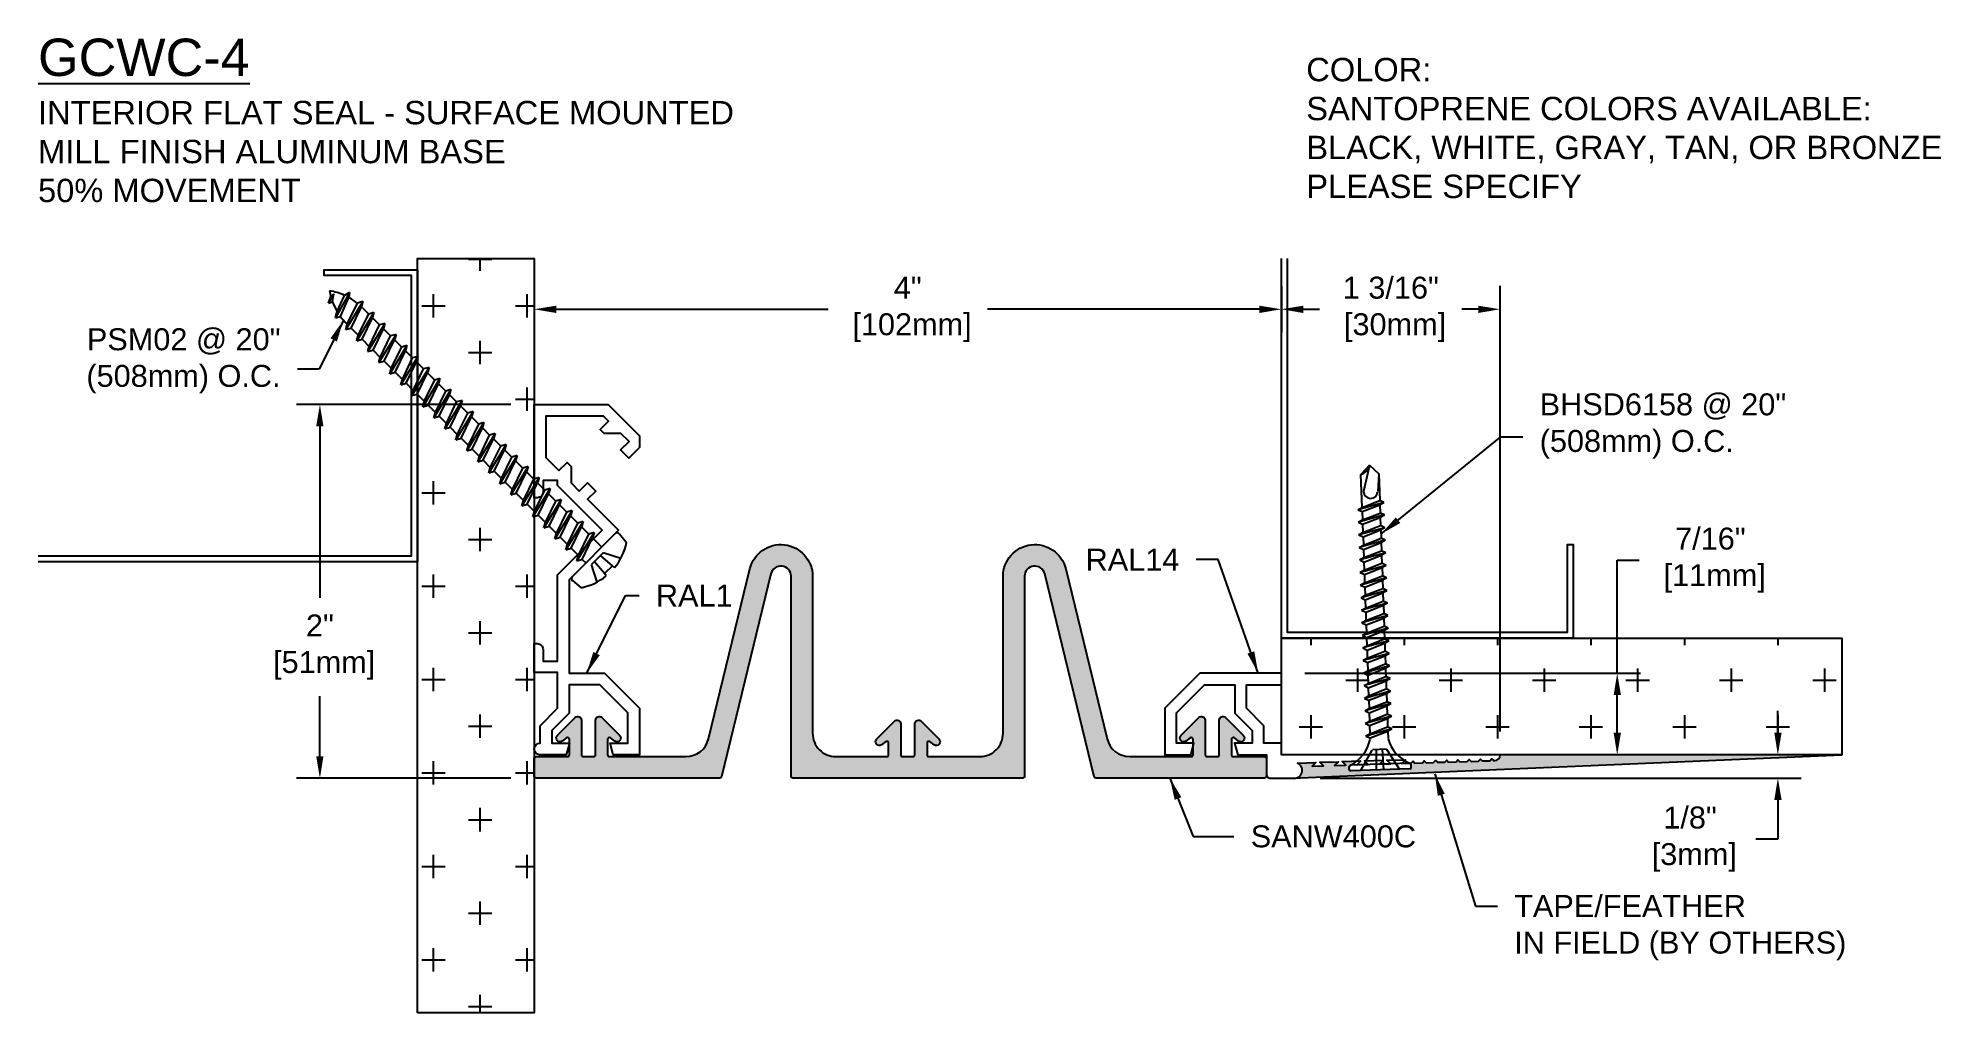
# Model space of a CAD drawing. Header units: inches. Extents: x 1.4 to 11.6, y 0.7 to 5.9.
import ezdxf

# ---------------------------------------------------------------- set-up
doc = ezdxf.new("R2010")
doc.units = ezdxf.units.IN
doc.header["$MEASUREMENT"] = 0
doc.linetypes.add('HIDDEN2', pattern=[0.1875, 0.125, -0.0625])
for name, color, linetype in [('Anchors', 4, 'Continuous'), ('Conditions', 1, 'Continuous'), ('Dimensions', 3, 'Continuous'), ('Fillers', 2, 'Continuous'), ('Metals', 7, 'Continuous'), ('Text', 2, 'Continuous')]:
    doc.layers.add(name, color=color, linetype=linetype)
doc.styles.add('Arial', font='arial.ttf')
doc.dimstyles.new('Arial', dxfattribs={"dimtxt": 0.1175, "dimasz": 0.1175, "dimexe": 0.125, "dimexo": 0.125, "dimgap": 0.09, "dimtad": 0, "dimtih": 1, "dimtoh": 1, "dimdec": 4, "dimzin": 0, "dimdsep": 46, "dimlunit": 4, "dimtxsty": 'Arial', "dimcen": 0.09, "dimadec": 0, "dimazin": 0, "dimtfac": 1, "dimtdec": 4, "dimtofl": 0, "dimtmove": 0, "dimatfit": 3, "dimfxl": 0, "dimfrac": 2, "dimtolj": 1, "dimtzin": 0, "dimarcsym": 0})

# ---------------------------------------------------------------- blocks, each defined once
blk = doc.blocks.new('*D0')
at = {"layer": 'Defpoints', "color": 0}
for p in [(4.101, 4.754), (8.101, 4.728), (4.101, 4.482)]:
    blk.add_point(p, dxfattribs=at)
at = {"layer": 'Dimensions', "color": 0, "lineweight": -2}
for p, q in [((4.101, 4.629), (4.101, 4.357)), ((8.101, 4.603), (8.101, 4.357)), ((4.219, 4.482), (5.675, 4.482)), ((7.984, 4.482), (6.528, 4.482))]:
    blk.add_line(p, q, dxfattribs=at)
at = {"layer": 'Dimensions', "color": 0}
for points in [[(4.219, 4.501), (4.219, 4.462), (4.101, 4.482)], [(7.984, 4.501), (7.984, 4.462), (8.101, 4.482)]]:
    blk.add_solid(points, dxfattribs=at)
at = {"layer": 'Dimensions', "color": 0, "insert": (6.101, 4.482), "char_height": 0.1175, "attachment_point": 5, "style": 'Arial'}
blk.add_mtext('\\A1;4"\\P [102mm]', dxfattribs=at)
blk = doc.blocks.new('RAL14')
blk.add_lwpolyline([(0.425, -0.033), (0.405, -0.054), (0.465, -0.052), (0.445, -0.033), (0.545, -0.029), (0.525, -0.05), (0.585, -0.048), (0.565, -0.029), (0.665, -0.026), (0.645, -0.046), (0.695, -0.045), (0.705, -0.034), (0.715, -0.044), (0.755, -0.043), (0.765, -0.033), (0.775, -0.042), (0.815, -0.041), (0.825, -0.031), (0.835, -0.04), (0.875, -0.039), (0.885, -0.029), (0.895, -0.039), (0.935, -0.037), (0.945, -0.027), (0.955, -0.037), (0.995, -0.035), (1.005, -0.025), (1.015, -0.035), (1.055, -0.034), (1.065, -0.023), (1.075, -0.033), (1.115, -0.032), (1.125, -0.021), (1.135, -0.031), (1.142, -0.031, 0.405134), (1.171, -0.001), (1.171, 0), (0, 0), (0, 0.062), (-0.094, 0.062), (-0.094, 0.156), (-0.187, 0.249), (-0.187, 0.375), (0, 0.375), (0, 0.437), (-0.437, 0.437), (-0.624, 0.25), (-0.624, 0), (-0.485, 0), (-0.469, 0.062), (-0.562, 0.062), (-0.562, 0.224), (-0.412, 0.375), (-0.249, 0.375), (-0.249, 0.223), (-0.156, 0.13), (-0.156, 0.062), (-0.251, 0.062), (-0.234, 0), (-0.08, 0), (-0.08, -0.105, 0.414214), (-0.06, -0.125), (0.06, -0.125, 0.898994), (0.086, -0.044), (0.185, -0.041), (0.165, -0.061), (0.225, -0.059), (0.205, -0.04), (0.305, -0.037), (0.285, -0.058), (0.345, -0.056), (0.325, -0.036)], format="xyb", close=True)
blk = doc.blocks.new('*D2')
at = {"layer": 'Defpoints', "color": 0}
for p in [(8.101, 4.482), (8.101, 4.482), (9.272, 2.097)]:
    blk.add_point(p, dxfattribs=at)
at = {"layer": 'Dimensions', "color": 0, "lineweight": -2}
for p, q in [((9.272, 2.222), (9.272, 4.607)), ((8.219, 4.482), (8.306, 4.482)), ((9.155, 4.482), (9.068, 4.482))]:
    blk.add_line(p, q, dxfattribs=at)
at = {"layer": 'Dimensions', "color": 0}
for points in [[(8.219, 4.501), (8.219, 4.462), (8.101, 4.482)], [(9.155, 4.501), (9.155, 4.462), (9.272, 4.482)]]:
    blk.add_solid(points, dxfattribs=at)
at = {"layer": 'Dimensions', "color": 0, "insert": (8.687, 4.482), "char_height": 0.1175, "attachment_point": 5, "style": 'Arial'}
blk.add_mtext('\\A1;1 3/16"\\P [30mm]', dxfattribs=at)
blk = doc.blocks.new('*D3')
at = {"layer": 'Defpoints', "color": 0}
for p in [(11.101, 2.097), (8.183, 1.973), (10.759, 1.973)]:
    blk.add_point(p, dxfattribs=at)
at = {"layer": 'Dimensions', "color": 0, "lineweight": -2}
for p, q in [((10.759, 2.215), (10.759, 2.332)), ((10.976, 2.097), (10.634, 2.097)), ((8.308, 1.973), (10.884, 1.973)), ((10.759, 1.856), (10.759, 1.646)), ((10.759, 1.646), (10.642, 1.646))]:
    blk.add_line(p, q, dxfattribs=at)
at = {"layer": 'Dimensions', "color": 0}
for points in [[(10.74, 2.215), (10.779, 2.215), (10.759, 2.097)], [(10.74, 1.856), (10.779, 1.856), (10.759, 1.973)]]:
    blk.add_solid(points, dxfattribs=at)
at = {"layer": 'Dimensions', "color": 0, "insert": (10.289, 1.646), "char_height": 0.1175, "attachment_point": 5, "style": 'Arial'}
blk.add_mtext('\\A1;1/8"\\P [3mm]', dxfattribs=at)
blk = doc.blocks.new('*D4')
at = {"layer": 'Defpoints', "color": 0}
for p in [(8.101, 2.534), (9.899, 2.097), (11.101, 2.097)]:
    blk.add_point(p, dxfattribs=at)
at = {"layer": 'Dimensions', "color": 0, "lineweight": -2}
for p, q in [((9.899, 2.534), (9.899, 3.139)), ((9.899, 3.139), (10.017, 3.139)), ((8.226, 2.534), (10.024, 2.534)), ((9.899, 2.215), (9.899, 2.417)), ((10.976, 2.097), (9.774, 2.097))]:
    blk.add_line(p, q, dxfattribs=at)
at = {"layer": 'Dimensions', "color": 0}
for points in [[(9.88, 2.417), (9.919, 2.417), (9.899, 2.534)], [(9.88, 2.215), (9.919, 2.215), (9.899, 2.097)]]:
    blk.add_solid(points, dxfattribs=at)
at = {"layer": 'Dimensions', "color": 0, "insert": (10.398, 3.139), "char_height": 0.1175, "attachment_point": 5, "style": 'Arial'}
blk.add_mtext('\\A1;7/16"\\P [11mm]', dxfattribs=at)
blk = doc.blocks.new('ral1')
blk.add_lwpolyline([(0, 0, -0.958439), (0.003, 0.062), (0.003, 0.156), (0.096, 0.249), (0.096, 0.44), (-0.028, 0.44), (-0.028, 0.595), (-0.012, 0.595, -0.414214), (0.019, 0.564), (0.019, 0.502), (0.096, 0.502), (0.096, 0.963), (0.335, 1.202), (0.096, 1.442), (0.096, 1.469), (0.019, 1.469), (0.019, 1.407, -0.414214), (-0.012, 1.376), (-0.028, 1.376), (-0.028, 1.875), (0.368, 1.875), (0.535, 1.708), (0.535, 1.645), (0.478, 1.588), (0.434, 1.632), (0.479, 1.677), (0.435, 1.72), (0.346, 1.72), (0.325, 1.742), (0.369, 1.786), (0.342, 1.813), (0.034, 1.813), (0.034, 1.591), (0.104, 1.521), (0.148, 1.565), (0.17, 1.543), (0.17, 1.455), (0.213, 1.411), (0.257, 1.455), (0.301, 1.411), (0.257, 1.368), (0.423, 1.202), (0.158, 0.937), (0.158, 0.437), (0.348, 0.437), (0.535, 0.25), (0.535, 0), (0.394, 0), (0.378, 0.062), (0.473, 0.062), (0.473, 0.224), (0.322, 0.375), (0.158, 0.375), (0.158, 0.223), (0.065, 0.13), (0.065, 0.062), (0.16, 0.062), (0.143, 0), (0, 0)], format="xyb", close=True)
blk = doc.blocks.new('*D6')
at = {"layer": 'Defpoints', "color": 0}
for p in [(2.954, 3.972), (4.101, 3.972), (4.101, 1.972)]:
    blk.add_point(p, dxfattribs=at)
at = {"layer": 'Dimensions', "color": 0, "lineweight": -2}
for p, q in [((3.976, 3.972), (2.829, 3.972)), ((2.954, 3.855), (2.954, 2.938)), ((2.954, 2.09), (2.954, 2.411)), ((3.976, 1.972), (2.829, 1.972))]:
    blk.add_line(p, q, dxfattribs=at)
at = {"layer": 'Dimensions', "color": 0}
for points in [[(2.934, 3.855), (2.973, 3.855), (2.954, 3.972)], [(2.934, 2.09), (2.973, 2.09), (2.954, 1.972)]]:
    blk.add_solid(points, dxfattribs=at)
at = {"layer": 'Dimensions', "color": 0, "insert": (2.954, 2.674), "char_height": 0.1175, "attachment_point": 5, "style": 'Arial'}
blk.add_mtext('\\A1;2"\\P [51mm]', dxfattribs=at)
blk = doc.blocks.new('PSMO2')
for p, q in [((-0.089, 0.116), (-0.044, 0.028)), ((-0.032, 0.127), (-0.03, 0.111)), ((-0.03, 0.111), (-0.023, 0.028)), ((-0.03, 0.111), (0.03, 0.111)), ((0.03, 0.111), (0.023, 0.028)), ((0.032, 0.127), (0.03, 0.111)), ((0.089, 0.116), (0.044, 0.028)), ((-0.177, 0.017), (-0.172, 0.077)), ((-0.162, 0), (0.162, 0)), ((-0.06, -0.069), (-0.06, 0)), ((-0.044, 0.028), (0.044, 0.028)), ((0.06, -0.027), (0.06, 0)), ((0.177, 0.017), (0.172, 0.077)), ((-0.086, -0.083), (0.086, -0.042)), ((-0.086, -0.083), (-0.06, -0.069)), ((-0.086, -0.083), (-0.06, -0.098)), ((0.06, -0.027), (-0.06, -0.069)), ((0.06, -0.056), (-0.06, -0.098)), ((-0.06, -0.152), (-0.06, -0.098)), ((0.086, -0.042), (0.06, -0.027)), ((0.086, -0.042), (0.06, -0.056)), ((0.06, -0.111), (0.06, -0.056)), ((-0.086, -0.167), (0.086, -0.125)), ((-0.086, -0.167), (-0.06, -0.152)), ((-0.086, -0.167), (-0.06, -0.181)), ((0.06, -0.111), (-0.06, -0.152)), ((0.06, -0.139), (-0.06, -0.181)), ((-0.06, -0.236), (-0.06, -0.181)), ((0.06, -0.194), (-0.06, -0.236)), ((0.086, -0.125), (0.06, -0.111)), ((0.086, -0.125), (0.06, -0.139)), ((0.06, -0.194), (0.06, -0.139)), ((0.086, -0.208), (0.06, -0.194)), ((-0.086, -0.25), (0.086, -0.208)), ((-0.086, -0.25), (-0.06, -0.236)), ((-0.086, -0.25), (-0.06, -0.264)), ((-0.086, -0.333), (0.086, -0.292)), ((0.06, -0.223), (-0.06, -0.264)), ((-0.06, -0.319), (-0.06, -0.264)), ((0.06, -0.277), (-0.06, -0.319)), ((0.086, -0.208), (0.06, -0.223)), ((0.06, -0.277), (0.06, -0.223)), ((0.086, -0.292), (0.06, -0.277)), ((0.086, -0.292), (0.06, -0.306)), ((-0.086, -0.333), (-0.06, -0.319)), ((-0.086, -0.333), (-0.06, -0.348)), ((-0.086, -0.417), (0.086, -0.375)), ((-0.086, -0.417), (-0.06, -0.402)), ((0.06, -0.306), (-0.06, -0.348)), ((-0.06, -0.402), (-0.06, -0.348)), ((0.06, -0.361), (-0.06, -0.402)), ((0.06, -0.389), (-0.06, -0.431)), ((0.06, -0.361), (0.06, -0.306)), ((0.086, -0.375), (0.06, -0.361)), ((0.086, -0.375), (0.06, -0.389)), ((0.06, -0.444), (0.06, -0.389)), ((-0.086, -0.417), (-0.06, -0.431)), ((-0.086, -0.5), (0.086, -0.458)), ((-0.086, -0.5), (-0.06, -0.486)), ((-0.086, -0.5), (-0.06, -0.514)), ((-0.06, -0.486), (-0.06, -0.431)), ((0.06, -0.444), (-0.06, -0.486)), ((0.06, -0.473), (-0.06, -0.514)), ((0.086, -0.458), (0.06, -0.444)), ((0.086, -0.458), (0.06, -0.473)), ((0.06, -0.527), (0.06, -0.473)), ((-0.086, -0.583), (0.086, -0.542)), ((-0.086, -0.583), (-0.06, -0.569)), ((-0.086, -0.583), (-0.06, -0.598)), ((-0.06, -0.569), (-0.06, -0.514)), ((0.06, -0.527), (-0.06, -0.569)), ((0.06, -0.556), (-0.06, -0.598)), ((-0.06, -0.652), (-0.06, -0.598)), ((0.06, -0.611), (-0.06, -0.652)), ((0.086, -0.542), (0.06, -0.527)), ((0.086, -0.542), (0.06, -0.556)), ((0.06, -0.611), (0.06, -0.556)), ((0.086, -0.625), (0.06, -0.611)), ((-0.086, -0.667), (0.086, -0.625)), ((-0.086, -0.667), (-0.06, -0.652)), ((-0.086, -0.667), (-0.06, -0.681)), ((-0.086, -0.75), (0.086, -0.708)), ((0.06, -0.639), (-0.06, -0.681)), ((-0.06, -0.736), (-0.06, -0.681)), ((0.06, -0.694), (-0.06, -0.736)), ((0.086, -0.625), (0.06, -0.639)), ((0.06, -0.694), (0.06, -0.639)), ((0.086, -0.708), (0.06, -0.694)), ((0.086, -0.708), (0.06, -0.723)), ((-0.086, -0.75), (-0.06, -0.736)), ((-0.086, -0.75), (-0.06, -0.764)), ((-0.086, -0.833), (0.086, -0.792)), ((0.06, -0.723), (-0.06, -0.764)), ((-0.06, -0.819), (-0.06, -0.764)), ((0.06, -0.777), (-0.06, -0.819)), ((0.06, -0.806), (-0.06, -0.848)), ((0.06, -0.777), (0.06, -0.723)), ((0.086, -0.792), (0.06, -0.777)), ((0.086, -0.792), (0.06, -0.806)), ((0.06, -0.861), (0.06, -0.806)), ((-0.086, -0.833), (-0.06, -0.819)), ((-0.086, -0.833), (-0.06, -0.848)), ((-0.086, -0.917), (0.086, -0.875)), ((-0.086, -0.917), (-0.06, -0.902)), ((-0.086, -0.917), (-0.06, -0.931)), ((-0.06, -0.902), (-0.06, -0.848)), ((0.06, -0.861), (-0.06, -0.902)), ((0.06, -0.889), (-0.06, -0.931)), ((0.086, -0.875), (0.06, -0.861)), ((0.086, -0.875), (0.06, -0.889)), ((0.06, -0.944), (0.06, -0.889)), ((-0.086, -1), (0.086, -0.958)), ((-0.086, -1), (-0.06, -0.986)), ((-0.086, -1), (-0.06, -1.014)), ((-0.06, -0.986), (-0.06, -0.931)), ((0.06, -0.944), (-0.06, -0.986)), ((0.06, -0.973), (-0.06, -1.014)), ((-0.06, -1.069), (-0.06, -1.014)), ((0.086, -0.958), (0.06, -0.944)), ((0.086, -0.958), (0.06, -0.973)), ((0.06, -1.027), (0.06, -0.973)), ((-0.086, -1.083), (0.086, -1.042)), ((-0.086, -1.083), (-0.06, -1.069)), ((-0.086, -1.083), (-0.06, -1.098)), ((0.06, -1.027), (-0.06, -1.069)), ((0.06, -1.056), (-0.06, -1.098)), ((-0.06, -1.152), (-0.06, -1.098)), ((0.06, -1.111), (-0.06, -1.152)), ((0.086, -1.042), (0.06, -1.027)), ((0.086, -1.042), (0.06, -1.056)), ((0.06, -1.111), (0.06, -1.056)), ((0.086, -1.125), (0.06, -1.111)), ((-0.086, -1.167), (0.086, -1.125)), ((-0.086, -1.167), (-0.06, -1.152)), ((-0.086, -1.167), (-0.06, -1.181)), ((-0.086, -1.25), (0.086, -1.208)), ((0.06, -1.139), (-0.06, -1.181)), ((-0.06, -1.236), (-0.06, -1.181)), ((0.06, -1.194), (-0.06, -1.236)), ((0.086, -1.125), (0.06, -1.139)), ((0.06, -1.194), (0.06, -1.139)), ((0.086, -1.208), (0.06, -1.194)), ((0.086, -1.208), (0.06, -1.223)), ((-0.086, -1.25), (-0.06, -1.236)), ((-0.086, -1.25), (-0.06, -1.264)), ((-0.086, -1.333), (0.086, -1.292)), ((-0.086, -1.333), (-0.06, -1.319)), ((0.06, -1.223), (-0.06, -1.264)), ((-0.06, -1.319), (-0.06, -1.264)), ((0.06, -1.277), (-0.06, -1.319)), ((0.06, -1.306), (-0.06, -1.348)), ((0.06, -1.277), (0.06, -1.223)), ((0.086, -1.292), (0.06, -1.277)), ((0.086, -1.292), (0.06, -1.306)), ((0.06, -1.361), (0.06, -1.306)), ((-0.086, -1.333), (-0.06, -1.348)), ((-0.086, -1.417), (0.086, -1.375)), ((-0.086, -1.417), (-0.06, -1.402)), ((-0.086, -1.417), (-0.06, -1.431)), ((-0.06, -1.402), (-0.06, -1.348)), ((0.06, -1.361), (-0.06, -1.402)), ((0.06, -1.389), (-0.06, -1.431)), ((0.086, -1.375), (0.06, -1.361)), ((0.086, -1.375), (0.06, -1.389)), ((0.06, -1.444), (0.06, -1.389)), ((-0.086, -1.5), (0.086, -1.458)), ((-0.086, -1.5), (-0.06, -1.486)), ((-0.086, -1.5), (-0.06, -1.514)), ((-0.06, -1.486), (-0.06, -1.431)), ((0.06, -1.444), (-0.06, -1.486)), ((0.06, -1.473), (-0.06, -1.514)), ((-0.06, -1.569), (-0.06, -1.514)), ((0.06, -1.527), (-0.06, -1.569)), ((0.086, -1.458), (0.06, -1.444)), ((0.086, -1.458), (0.06, -1.473)), ((0.06, -1.527), (0.06, -1.473)), ((0.086, -1.542), (0.06, -1.527)), ((-0.086, -1.583), (0.086, -1.542)), ((-0.086, -1.583), (-0.06, -1.569)), ((-0.086, -1.583), (-0.06, -1.598)), ((-0.086, -1.667), (0.086, -1.625)), ((0.06, -1.556), (-0.06, -1.598)), ((-0.06, -1.652), (-0.06, -1.598)), ((0.06, -1.611), (-0.06, -1.652)), ((0.086, -1.542), (0.06, -1.556)), ((0.06, -1.611), (0.06, -1.556)), ((0.086, -1.625), (0.06, -1.611)), ((0.086, -1.625), (0.06, -1.639)), ((-0.086, -1.667), (-0.06, -1.652)), ((-0.086, -1.667), (-0.06, -1.681)), ((-0.086, -1.75), (0.086, -1.708)), ((0.06, -1.639), (-0.06, -1.681)), ((-0.06, -1.736), (-0.06, -1.681)), ((0.06, -1.694), (-0.06, -1.736)), ((0.06, -1.723), (-0.06, -1.764)), ((0.06, -1.694), (0.06, -1.639)), ((0.086, -1.708), (0.06, -1.694)), ((0.086, -1.708), (0.06, -1.723)), ((0.06, -1.723), (0.06, -1.777)), ((-0.086, -1.75), (-0.06, -1.736)), ((-0.086, -1.75), (-0.06, -1.764)), ((-0.086, -1.833), (0.086, -1.792)), ((-0.086, -1.833), (-0.06, -1.819)), ((-0.086, -1.833), (-0.058, -1.847)), ((-0.06, -1.81), (-0.06, -1.764)), ((0.06, -1.777), (-0.06, -1.819)), ((0.06, -1.806), (-0.058, -1.847)), ((0.086, -1.792), (0.06, -1.777)), ((0.086, -1.792), (0.06, -1.806)), ((0.06, -1.806), (0.06, -1.81)), ((-0.069, -1.917), (0.079, -1.875)), ((-0.069, -1.917), (-0.047, -1.902)), ((-0.069, -1.917), (-0.039, -1.926)), ((0.056, -1.862), (-0.047, -1.902)), ((0.05, -1.892), (-0.039, -1.926)), ((0.079, -1.875), (0.05, -1.892)), ((0.079, -1.875), (0.056, -1.862)), ((0.03, -1.947), (-0.004, -1.972)), ((-0.004, -1.972), (0.051, -1.958)), ((0.017, -1.973), (-0.004, -1.972)), ((0.051, -1.958), (0.017, -1.973)), ((0.051, -1.958), (0.03, -1.947))]:
    blk.add_line(p, q)
for centre, radius, start, end in [((0, -0.185), 0.313, 95.8447, 123.323), ((0, -0.185), 0.313, 56.677, 84.1553), ((-0.162, 0.016), 0.016, 175, 270), ((0.162, 0.016), 0.016, 270, 5), ((0.27, -1.81), 0.33, 180, 181.4809), ((-0.27, -1.81), 0.33, 350.9871, 0), ((0.27, -1.81), 0.33, 186.3809, 196.1333), ((0.27, -1.81), 0.33, 200.6129, 215.118), ((-0.27, -1.81), 0.33, 335.5566, 345.5871), ((-0.27, -1.81), 0.33, 324.882, 330.5326)]:
    blk.add_arc(centre, radius, start, end)
blk = doc.blocks.new('PSM02')
blk.add_blockref('PSMO2', (0, 0))
blk = doc.blocks.new('SANW400C')
blk.add_hatch(color=256).paths.add_polyline_path([(-1.038, 0.167), (-1.038, 0.002, -0.668179), (-1.072, -0.012), (-1.167, 0.083, -0.923247), (-1.141, 0.114), (-1.118, 0.097, 0.611952), (-1.103, 0.106), (-1.103, 0.167, 0.414214), (-1.113, 0.177), (-1.385, 0.177, 0.414214), (-1.51, 0.052), (-1.51, -0.788, -0.887018), (-1.845, -0.828), (-2.067, 0.082, 0.345765), (-2.189, 0.177), (-2.597, 0.177, 0.414214), (-2.607, 0.167), (-2.607, 0.086, 0.611952), (-2.591, 0.077), (-2.569, 0.094, -0.923247), (-2.543, 0.063), (-2.638, -0.032, -0.668179), (-2.672, -0.018), (-2.672, 0.167, 0.414214), (-2.682, 0.177), (-2.737, 0.177, 0.414214), (-2.747, 0.167), (-2.747, -0.018, -0.668179), (-2.781, -0.032), (-2.876, 0.063, -0.923247), (-2.85, 0.094), (-2.828, 0.077, 0.611952), (-2.812, 0.086), (-2.812, 0.167, 0.414214), (-2.822, 0.177), (-2.99, 0.177, -0.414214), (-3, 0.187), (-3, 0.282, -0.414214), (-2.99, 0.292), (-2.008, 0.292, -0.345765), (-1.998, 0.285), (-1.733, -0.801, 0.887018), (-1.625, -0.788), (-1.625, 0.282, -0.414214), (-1.615, 0.292), (-0.385, 0.292, -0.414214), (-0.375, 0.282), (-0.375, -0.788, 0.887018), (-0.267, -0.801), (-0.002, 0.285, -0.345765), (0.008, 0.292), (0.91, 0.292, -0.414214), (0.92, 0.282), (0.92, 0.187, -0.414214), (0.91, 0.177), (0.742, 0.177, 0.414214), (0.732, 0.167), (0.732, 0.086, 0.611952), (0.748, 0.077), (0.77, 0.094, -0.923247), (0.796, 0.063), (0.701, -0.032, -0.668179), (0.667, -0.018), (0.667, 0.167, 0.414214), (0.657, 0.177), (0.602, 0.177, 0.414214), (0.592, 0.167), (0.592, -0.018, -0.668179), (0.558, -0.032), (0.463, 0.063, -0.923247), (0.489, 0.094), (0.511, 0.077, 0.611952), (0.527, 0.086), (0.527, 0.167, 0.414214), (0.517, 0.177), (0.189, 0.177, 0.345765), (0.067, 0.082), (-0.155, -0.828, -0.887018), (-0.49, -0.788), (-0.49, 0.052, 0.414214), (-0.615, 0.177), (-0.887, 0.177, 0.414214), (-0.897, 0.167), (-0.897, 0.106, 0.611952), (-0.882, 0.097), (-0.859, 0.114, -0.923247), (-0.833, 0.083), (-0.928, -0.012, -0.668179), (-0.963, 0.002), (-0.963, 0.167, 0.414214), (-0.973, 0.177), (-1.028, 0.177, 0.414214)])
at = {"linetype": 'Continuous', "flags": 128}
blk.add_lwpolyline([(-2.672, -0.018, 0.668179), (-2.638, -0.032), (-2.543, 0.063, 0.923247), (-2.569, 0.094), (-2.591, 0.077, -0.611952), (-2.607, 0.086), (-2.607, 0.167, -0.414214), (-2.597, 0.177), (-2.189, 0.177, -0.345765), (-2.067, 0.082), (-1.845, -0.828, 0.887018), (-1.51, -0.788), (-1.51, 0.052, -0.414214), (-1.385, 0.177), (-1.113, 0.177, -0.414214), (-1.103, 0.167), (-1.103, 0.106, -0.611952), (-1.118, 0.097), (-1.141, 0.114, 0.923247), (-1.167, 0.083), (-1.072, -0.012, 0.668179), (-1.038, 0.002), (-1.038, 0.167, -0.414214), (-1.028, 0.177), (-0.973, 0.177, -0.414214), (-0.963, 0.167), (-0.963, 0.002, 0.668179), (-0.928, -0.012), (-0.833, 0.083, 0.923247), (-0.859, 0.114), (-0.882, 0.097, -0.611952), (-0.897, 0.106), (-0.897, 0.167, -0.414214), (-0.887, 0.177), (-0.615, 0.177, -0.414214), (-0.49, 0.052), (-0.49, -0.788, 0.887018), (-0.155, -0.828), (0.067, 0.082, -0.345765), (0.189, 0.177), (0.517, 0.177, -0.414214), (0.527, 0.167), (0.527, 0.086, -0.611952), (0.511, 0.077), (0.489, 0.094, 0.923247), (0.463, 0.063), (0.558, -0.032, 0.668179), (0.592, -0.018), (0.592, 0.167, -0.414214), (0.602, 0.177), (0.657, 0.177, -0.414214), (0.667, 0.167), (0.667, -0.018, 0.668179), (0.701, -0.032), (0.796, 0.063, 0.923247), (0.77, 0.094), (0.748, 0.077, -0.611952), (0.732, 0.086), (0.732, 0.167, -0.414214), (0.742, 0.177), (0.91, 0.177, 0.414214), (0.92, 0.187), (0.92, 0.282, 0.414214), (0.91, 0.292), (0.008, 0.292, 0.345765), (-0.002, 0.285), (-0.267, -0.801, -0.887018), (-0.375, -0.788), (-0.375, 0.282, 0.414214), (-0.385, 0.292), (-1.615, 0.292, 0.414214), (-1.625, 0.282), (-1.625, -0.788, -0.887018), (-1.733, -0.801), (-1.998, 0.285, 0.345765), (-2.008, 0.292), (-2.99, 0.292, 0.414214), (-3, 0.282), (-3, 0.187, 0.414214), (-2.99, 0.177), (-2.822, 0.177, -0.414214), (-2.812, 0.167), (-2.812, 0.086, -0.611952), (-2.828, 0.077), (-2.85, 0.094, 0.923247), (-2.876, 0.063), (-2.781, -0.032, 0.668179), (-2.747, -0.018), (-2.747, 0.167, -0.414214), (-2.737, 0.177), (-2.682, 0.177, -0.414214), (-2.672, 0.167)], format="xyb", close=True, dxfattribs=at)
blk = doc.blocks.new('BHSD6158')
for p, q in [((-0.158, 0), (0.158, 0)), ((-0.166, -0.008), (-0.166, -0.023)), ((-0.158, -0.031), (0.158, -0.031)), ((0.166, -0.008), (0.166, -0.023)), ((-0.07, -0.218), (0.07, -0.184)), ((-0.048, -0.206), (-0.048, -0.166)), ((0.048, -0.173), (-0.048, -0.206)), ((0.048, -0.196), (-0.048, -0.23)), ((0.048, -0.173), (0.048, -0.166)), ((0.07, -0.184), (0.048, -0.173)), ((0.07, -0.184), (0.048, -0.196)), ((0.048, -0.24), (0.048, -0.196)), ((-0.07, -0.218), (-0.048, -0.206)), ((-0.07, -0.218), (-0.048, -0.23)), ((-0.07, -0.285), (0.07, -0.252)), ((-0.07, -0.285), (-0.048, -0.274)), ((-0.07, -0.285), (-0.048, -0.297)), ((-0.048, -0.274), (-0.048, -0.23)), ((0.048, -0.24), (-0.048, -0.274)), ((0.048, -0.263), (-0.048, -0.297)), ((-0.048, -0.341), (-0.048, -0.297)), ((0.07, -0.252), (0.048, -0.24)), ((0.07, -0.252), (0.048, -0.263)), ((0.048, -0.307), (0.048, -0.263)), ((-0.07, -0.353), (0.07, -0.319)), ((-0.07, -0.353), (-0.048, -0.341)), ((-0.07, -0.353), (-0.048, -0.364)), ((-0.07, -0.42), (0.07, -0.386)), ((0.048, -0.307), (-0.048, -0.341)), ((0.048, -0.331), (-0.048, -0.364)), ((-0.048, -0.408), (-0.048, -0.364)), ((0.048, -0.375), (-0.048, -0.408)), ((0.048, -0.398), (-0.048, -0.432)), ((0.07, -0.319), (0.048, -0.307)), ((0.07, -0.319), (0.048, -0.331)), ((0.048, -0.375), (0.048, -0.331)), ((0.07, -0.386), (0.048, -0.375)), ((0.07, -0.386), (0.048, -0.398)), ((0.048, -0.442), (0.048, -0.398)), ((-0.07, -0.42), (-0.048, -0.408)), ((-0.07, -0.42), (-0.048, -0.432)), ((-0.07, -0.487), (0.07, -0.454)), ((-0.07, -0.487), (-0.048, -0.476)), ((-0.07, -0.487), (-0.048, -0.499)), ((-0.048, -0.476), (-0.048, -0.432)), ((0.048, -0.442), (-0.048, -0.476)), ((0.048, -0.465), (-0.048, -0.499)), ((-0.048, -0.543), (-0.048, -0.499)), ((0.07, -0.454), (0.048, -0.442)), ((0.07, -0.454), (0.048, -0.465)), ((0.048, -0.509), (0.048, -0.465)), ((-0.07, -0.555), (0.07, -0.521)), ((-0.07, -0.555), (-0.048, -0.543)), ((-0.07, -0.555), (-0.048, -0.566)), ((-0.07, -0.622), (0.07, -0.588)), ((-0.07, -0.622), (-0.048, -0.61)), ((0.048, -0.509), (-0.048, -0.543)), ((0.048, -0.533), (-0.048, -0.566)), ((-0.048, -0.61), (-0.048, -0.566)), ((0.048, -0.577), (-0.048, -0.61)), ((0.048, -0.6), (-0.048, -0.634)), ((0.07, -0.521), (0.048, -0.509)), ((0.07, -0.521), (0.048, -0.533)), ((0.048, -0.577), (0.048, -0.533)), ((0.07, -0.588), (0.048, -0.577)), ((0.07, -0.588), (0.048, -0.6)), ((0.048, -0.644), (0.048, -0.6)), ((-0.07, -0.622), (-0.048, -0.634)), ((-0.07, -0.689), (0.07, -0.656)), ((-0.07, -0.689), (-0.048, -0.678)), ((-0.07, -0.689), (-0.048, -0.701)), ((-0.048, -0.678), (-0.048, -0.634)), ((0.048, -0.644), (-0.048, -0.678)), ((0.048, -0.667), (-0.048, -0.701)), ((-0.048, -0.745), (-0.048, -0.701)), ((0.048, -0.711), (-0.048, -0.745)), ((0.07, -0.656), (0.048, -0.644)), ((0.07, -0.656), (0.048, -0.667)), ((0.048, -0.711), (0.048, -0.667)), ((0.07, -0.723), (0.048, -0.711)), ((-0.07, -0.757), (0.07, -0.723)), ((-0.07, -0.757), (-0.048, -0.745)), ((-0.07, -0.757), (-0.048, -0.768)), ((-0.07, -0.824), (0.07, -0.79)), ((-0.07, -0.824), (-0.048, -0.812)), ((0.048, -0.735), (-0.048, -0.768)), ((-0.048, -0.812), (-0.048, -0.768)), ((0.048, -0.779), (-0.048, -0.812)), ((0.048, -0.802), (-0.048, -0.836)), ((0.07, -0.723), (0.048, -0.735)), ((0.048, -0.779), (0.048, -0.735)), ((0.07, -0.79), (0.048, -0.779)), ((0.07, -0.79), (0.048, -0.802)), ((0.048, -0.846), (0.048, -0.802)), ((-0.07, -0.824), (-0.048, -0.836)), ((-0.07, -0.891), (0.07, -0.858)), ((-0.07, -0.891), (-0.048, -0.88)), ((-0.07, -0.891), (-0.048, -0.903)), ((-0.048, -0.88), (-0.048, -0.836)), ((0.048, -0.846), (-0.048, -0.88)), ((0.048, -0.869), (-0.048, -0.903)), ((-0.048, -0.947), (-0.048, -0.903)), ((0.048, -0.913), (-0.048, -0.947)), ((0.07, -0.858), (0.048, -0.846)), ((0.07, -0.858), (0.048, -0.869)), ((0.048, -0.913), (0.048, -0.869)), ((0.07, -0.925), (0.048, -0.913)), ((-0.07, -0.959), (0.07, -0.925)), ((-0.07, -0.959), (-0.048, -0.947)), ((-0.07, -0.959), (-0.048, -0.97)), ((-0.07, -1.026), (0.07, -0.992)), ((-0.07, -1.026), (-0.048, -1.014)), ((0.048, -0.937), (-0.048, -0.97)), ((-0.048, -1.014), (-0.048, -0.97)), ((0.048, -0.981), (-0.048, -1.014)), ((0.048, -1.004), (-0.048, -1.038)), ((0.07, -0.925), (0.048, -0.937)), ((0.048, -0.981), (0.048, -0.937)), ((0.07, -0.992), (0.048, -0.981)), ((0.07, -0.992), (0.048, -1.004)), ((0.048, -1.048), (0.048, -1.004)), ((-0.07, -1.026), (-0.048, -1.038)), ((-0.07, -1.093), (0.07, -1.06)), ((-0.07, -1.093), (-0.048, -1.082)), ((-0.07, -1.093), (-0.048, -1.105)), ((-0.048, -1.082), (-0.048, -1.038)), ((0.048, -1.048), (-0.048, -1.082)), ((0.048, -1.071), (-0.048, -1.105)), ((-0.048, -1.149), (-0.048, -1.105)), ((0.048, -1.115), (-0.048, -1.149)), ((0.07, -1.06), (0.048, -1.048)), ((0.07, -1.06), (0.048, -1.071)), ((0.048, -1.115), (0.048, -1.071)), ((0.07, -1.127), (0.048, -1.115)), ((-0.07, -1.161), (0.07, -1.127)), ((-0.07, -1.161), (-0.048, -1.149)), ((-0.07, -1.161), (-0.048, -1.172)), ((-0.07, -1.228), (0.07, -1.194)), ((-0.07, -1.228), (-0.048, -1.217)), ((0.048, -1.139), (-0.048, -1.172)), ((-0.048, -1.217), (-0.048, -1.172)), ((0.048, -1.183), (-0.048, -1.217)), ((0.048, -1.206), (-0.048, -1.24)), ((0.07, -1.127), (0.048, -1.139)), ((0.048, -1.183), (0.048, -1.139)), ((0.07, -1.194), (0.048, -1.183)), ((0.07, -1.194), (0.048, -1.206)), ((0.048, -1.25), (0.048, -1.206)), ((-0.07, -1.228), (-0.048, -1.24)), ((-0.07, -1.295), (0.07, -1.262)), ((-0.07, -1.295), (-0.048, -1.284)), ((-0.07, -1.295), (-0.048, -1.307)), ((-0.048, -1.284), (-0.048, -1.24)), ((0.048, -1.25), (-0.048, -1.284)), ((0.048, -1.273), (-0.048, -1.307)), ((-0.048, -1.351), (-0.048, -1.307)), ((0.048, -1.318), (-0.048, -1.351)), ((0.07, -1.262), (0.048, -1.25)), ((0.07, -1.262), (0.048, -1.273)), ((0.048, -1.318), (0.048, -1.273)), ((0.07, -1.329), (0.048, -1.318)), ((-0.07, -1.363), (0.07, -1.329)), ((-0.07, -1.363), (-0.048, -1.351)), ((-0.07, -1.363), (-0.048, -1.374)), ((-0.07, -1.43), (0.07, -1.396)), ((-0.07, -1.43), (-0.048, -1.419)), ((0.048, -1.341), (-0.048, -1.374)), ((-0.048, -1.419), (-0.048, -1.374)), ((0.048, -1.385), (-0.048, -1.419)), ((0.048, -1.408), (-0.048, -1.442)), ((0.07, -1.329), (0.048, -1.341)), ((0.048, -1.385), (0.048, -1.341)), ((0.07, -1.396), (0.048, -1.385)), ((0.07, -1.396), (0.048, -1.408)), ((0.048, -1.408), (0.048, -1.584)), ((-0.07, -1.43), (-0.048, -1.442)), ((-0.048, -1.584), (-0.048, -1.442)), ((-0.048, -1.584), (-0.039, -1.489)), ((0, -1.632), (0.037, -1.493)), ((0, -1.632), (-0.048, -1.584)), ((0, -1.632), (0.048, -1.584))]:
    blk.add_line(p, q)
at = {"linetype": 'HIDDEN2'}
for p, q in [((-0.103, 0), (-0.038, -0.111)), ((-0.02, 0), (-0.016, -0.111)), ((0.02, 0), (0.016, -0.111)), ((0.103, 0), (0.038, -0.111)), ((0.038, -0.111), (-0.038, -0.111))]:
    blk.add_line(p, q, dxfattribs=at)
for centre, radius, start, end in [((-0.158, -0.008), 0.00781, 90, 180), ((0.158, -0.008), 0.00781, 0, 90), ((-0.158, -0.023), 0.00781, 180, 270), ((-0.243, -0.212), 0.2, 13.4394, 64.706), ((0.243, -0.212), 0.2, 115.294, 166.5606), ((0.158, -0.023), 0.00781, 270, 0), ((-0.001, -1.492), 0.0377, 357.7879, 175.1264), ((0.062, -1.646), 0.0633, 102.2203, 167.7797)]:
    blk.add_arc(centre, radius, start, end)

msp = doc.modelspace()

# ---------------------------------------------------------------- hatches: boundary and pattern name
at = {"layer": 'Conditions'}
h = msp.add_hatch(dxfattribs=at)
h.set_pattern_fill('CROSS', color=256, style=0)
h.paths.add_polyline_path([(4.10139, 4.75353), (3.47639, 4.75353), (3.47639, 4.22864), (3.47905, 4.22941), (3.47639, 4.22015), (3.47639, 4.1953), (3.50942, 4.16227), (3.53798, 4.17048), (3.52977, 4.14192), (3.56834, 4.10335), (3.59691, 4.11156), (3.5887, 4.08299), (3.62727, 4.04442), (3.65583, 4.05263), (3.64762, 4.02407), (3.68619, 3.9855), (3.71476, 3.99371), (3.70655, 3.96514), (3.74512, 3.92657), (3.77368, 3.93478), (3.76547, 3.90622), (3.80405, 3.86765), (3.83261, 3.87585), (3.8244, 3.84729), (3.86297, 3.80872), (3.89153, 3.81693), (3.88333, 3.78837), (3.9219, 3.7498), (3.95046, 3.758), (3.94225, 3.72944), (3.98082, 3.69087), (4.00938, 3.69908), (4.00118, 3.67052), (4.03975, 3.63194), (4.06831, 3.64015), (4.0601, 3.61159), (4.09867, 3.57302), (4.10139, 3.5738)])
h.paths.add_polyline_path([(3.47639, 0.71584), (4.10139, 0.71584), (4.10139, 3.37334), (4.094, 3.37122), (4.10139, 3.39694), (4.10139, 3.40059), (4.06364, 3.43835), (4.03508, 3.43014), (4.04328, 3.4587), (4.00471, 3.49727), (3.97615, 3.48907), (3.98436, 3.51763), (3.94579, 3.5562), (3.91722, 3.54799), (3.92543, 3.57655), (3.88686, 3.61513), (3.8583, 3.60692), (3.86651, 3.63548), (3.82793, 3.67405), (3.79937, 3.66584), (3.80758, 3.6944), (3.76901, 3.73298), (3.74045, 3.72477), (3.74866, 3.75333), (3.71008, 3.7919), (3.68152, 3.78369), (3.68973, 3.81226), (3.65116, 3.85083), (3.6226, 3.84262), (3.6308, 3.87118), (3.59223, 3.90975), (3.56367, 3.90155), (3.57188, 3.93011), (3.53331, 3.96868), (3.50475, 3.96047), (3.51295, 3.98903), (3.47639, 4.02559)])
h = msp.add_hatch(dxfattribs=at)
h.set_pattern_fill('CROSS', color=256, style=0)
h.set_pattern_definition([(0, (2.19578, 7.2469), (0.25, -0.25), [0.125, -0.375]), (270, (2.25828, 7.3094), (-0.25, -0.25), [0.125, -0.375])])
h.paths.add_polyline_path([(11.10139, 2.09728), (8.10139, 2.09728), (8.10139, 2.19728), (8.10139, 2.72228), (9.66389, 2.72228), (11.10139, 2.72228)])
h = msp.add_hatch(color=256, dxfattribs=at)
h.dxf.hatch_style = 1
h.paths.add_polyline_path([(11.10139, 2.09728), (9.27244, 2.09728), (9.27244, 2.09636, -0.40513361), (9.24337, 2.06637), (9.23658, 2.06616), (9.22688, 2.07587), (9.21655, 2.06554), (9.17658, 2.0643), (9.16688, 2.074), (9.15655, 2.06367), (9.11658, 2.06243), (9.10688, 2.07213), (9.09655, 2.06181), (9.05658, 2.06056), (9.04688, 2.07027), (9.03655, 2.05994), (8.99658, 2.0587), (8.98688, 2.0684), (8.97655, 2.05807), (8.93658, 2.05683), (8.92688, 2.06653), (8.91655, 2.05621), (8.87658, 2.05496), (8.86688, 2.06467), (8.85655, 2.05434), (8.81658, 2.0531), (8.80688, 2.0628), (8.79655, 2.05247), (8.78363, 2.05207, -0.53388816), (8.79466, 2.04523), (8.7952, 2.02986, -0.41421356), (8.78766, 2.02178), (8.47248, 2.01078, -0.41421356), (8.4644, 2.01831), (8.46386, 2.03368, -0.41421356), (8.4714, 2.04176, 0.04975955), (8.50475, 2.06341), (8.42688, 2.06098), (8.44688, 2.0416), (8.38688, 2.03973), (8.40688, 2.06036), (8.30688, 2.05725), (8.32688, 2.03786), (8.26688, 2.036), (8.28688, 2.05663), (8.18779, 2.05355, -0.69280435), (8.18266, 1.97319)])

# ---------------------------------------------------------------- linework, layer by layer
for points in [[(1.44514, 3.16217), (3.44514, 3.16217), (3.44514, 4.66217), (2.97639, 4.66217), (2.97639, 4.69342), (3.47639, 4.69342), (3.47639, 3.13092), (1.44514, 3.13092)], [(8.13264, 4.75353), (8.13264, 2.75353), (9.63264, 2.75353), (9.63264, 3.22228), (9.66389, 3.22228), (9.66389, 2.72228), (8.10139, 2.72228), (8.10139, 4.75353)], [(8.10139, 2.72228), (11.10139, 2.72228), (11.10139, 2.09728), (8.10139, 2.09728), (8.10139, 2.72228)], [(8.16117, 1.97228), (11.10139, 2.09728)]]:
    msp.add_lwpolyline(points, dxfattribs=at)
msp.add_lwpolyline([(3.47639, 0.71584), (3.47639, 4.75353), (4.10139, 4.75353), (4.10139, 0.71584)], close=True, dxfattribs=at)

# ---------------------------------------------------------------- block references
at = {"layer": 'Anchors'}
for name, p, rotation in [('PSM02', (4.41998, 3.16686), 225), ('BHSD6158', (8.63007, 2.01628), 182)]:
    msp.add_blockref(name, p, dxfattribs=dict(at, rotation=rotation))
at = {"layer": 'Fillers', "xscale": -1, "rotation": 180}
msp.add_blockref('SANW400C', (7.10139, 2.26476), dxfattribs=at)
at = {"layer": 'Metals'}
for name, p in [('ral1', (4.12976, 2.09728)), ('RAL14', (8.10139, 2.09728))]:
    msp.add_blockref(name, p, dxfattribs=at)

# ---------------------------------------------------------------- texts
at = {"layer": 'Text', "attachment_point": 1, "style": 'Arial'}
for s, insert, char_height, width in [('{\\LGCWC-4\\P\\H0.625x;\\lINTERIOR FLAT SEAL - SURFACE MOUNTED\\PMILL FINISH ALUMINUM BASE\\P50% MOVEMENT}', (1.44514, 5.93048), 0.2, 4.1875), ('COLOR:{\\L                         \\~\\P}SANTOPRENE COLORS AVAILABLE:\\PBLACK, WHITE, GRAY, TAN, OR BRONZE\\PPLEASE SPECIFY', (8.23443, 5.82727), 0.125, 3.3954202)]:
    msp.add_mtext(s, dxfattribs=dict(at, insert=insert, char_height=char_height, width=width))
at = {"layer": 'Text', "char_height": 0.1175, "style": 'Arial'}
for s, insert, attachment_point in [('\\A1;PSM02 @ 20"\\P(508mm) O.C.', (2.74338, 4.2057), 6), ('BHSD6158 @ 20"\\P(508mm) O.C.', (9.48404, 3.85746), 4), ('RAL14', (7.55516, 3.14192), 6), ('\\A1;RAL1', (4.75281, 3.00813), 1), ('SANW400C', (7.93722, 1.71965), 1), ('\\A1;TAPE/FEATHER\\PIN FIELD (BY OTHERS)', (9.34752, 1.34691), 1)]:
    msp.add_mtext(s, dxfattribs=dict(at, insert=insert, attachment_point=attachment_point))

# ---------------------------------------------------------------- dimensions: what is measured, and where the dimension line sits
at = {"layer": 'Dimensions'}
dim = msp.add_linear_dim(base=(4.10139, 4.48163), p1=(8.10139, 4.72793), p2=(4.10139, 4.75353), dimstyle='Arial', override={"dimpost": '\\X'}, dxfattribs=at)
dim.commit()
dim.dimension.update_dxf_attribs({"geometry": '*D0', "text_midpoint": (6.10139, 4.48163), "dimtype": 160})
for base, p1, p2, angle, picture, middle in [((8.101395, 4.481634), (9.27244, 2.097279), (8.101395, 4.481634), 180, '*D2', (8.686917, 4.481634)), ((2.95386, 3.97228), (4.10139, 1.97228), (4.10139, 3.97228), 90, '*D6', (2.95386, 2.6743)), ((9.89909, 2.09728), (8.10139, 2.53428), (11.10139, 2.09728), 90, '*D4', (10.3977, 3.13911)), ((10.75921, 1.97319), (11.10139, 2.09728), (8.18266, 1.97319), 90, '*D3', (10.28902, 1.6459))]:
    dim = msp.add_linear_dim(base=base, p1=p1, p2=p2, angle=angle, dimstyle='Arial', override={"dimpost": '\\X'}, dxfattribs=at)
    dim.commit()
    dim.dimension.update_dxf_attribs({"geometry": picture, "text_midpoint": middle, "dimtype": 160})

# ---------------------------------------------------------------- leaders
at = {"layer": 'Text', "annotation_type": 0, "has_hookline": 1}
for points, hookline_direction, text_width in [([(3.07982, 4.4236), (2.95088, 4.16101), (2.83338, 4.16101)], 1, 1.01662), ([(4.38239, 2.53428), (4.59049, 2.94938), (4.66281, 2.94938)], 0, 0.36757), ([(8.92264, 1.99549), (9.14002, 1.28816), (9.25752, 1.28816)], 0, 1.75721)]:
    msp.add_leader(points, dimstyle='Arial', override={"dimgap": 0.09, "dimtad": 0}, dxfattribs=dict(at, hookline_direction=hookline_direction, text_width=text_width))
at = {"layer": 'Text'}
msp.add_leader([(8.6345, 3.27901), (9.27654, 3.79871), (9.39404, 3.79871)], dimstyle='Arial', dxfattribs=at)
at = {"layer": 'Text', "annotation_type": 0, "has_hookline": 1}
for points, hookline_direction, text_width in [([(7.97698, 2.53428), (7.76266, 3.14192), (7.64516, 3.14192)], 1, 0.48106), ([(7.50413, 1.97228), (7.62915, 1.6609), (7.84722, 1.6609)], 0, 0.87099)]:
    msp.add_leader(points, dimstyle='Arial', dxfattribs=dict(at, hookline_direction=hookline_direction, text_width=text_width))

doc.saveas('drawing.dxf')
